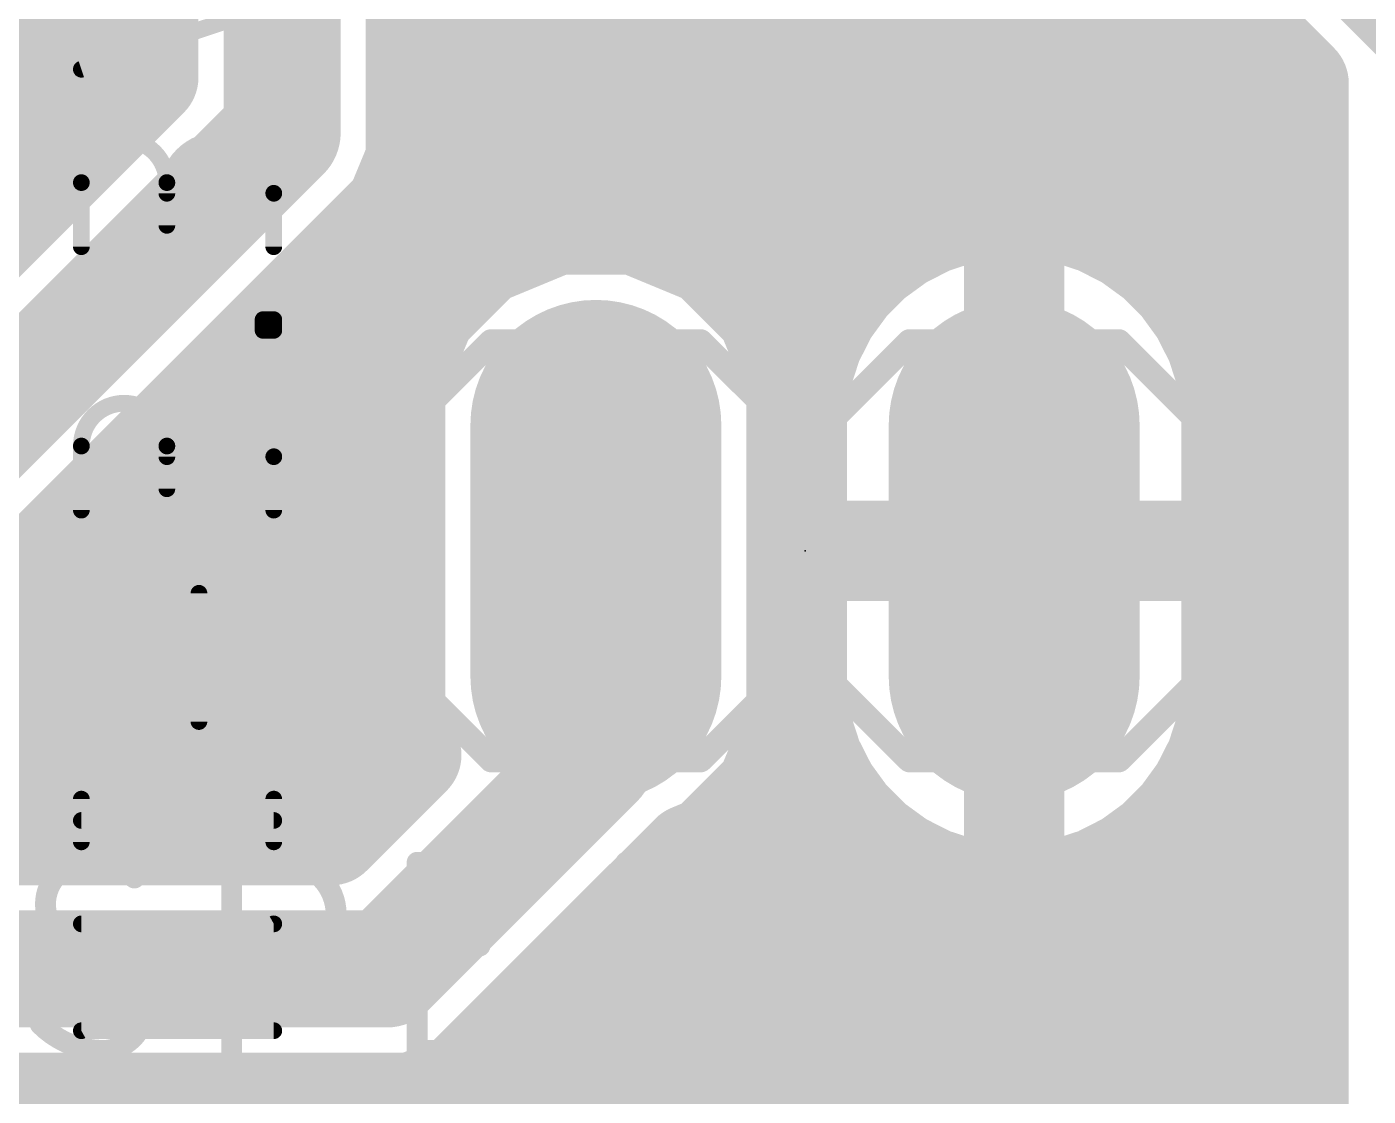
# Model space of a CAD drawing. Extents: x 30.8 to 86, y 18.1 to 73.3.
# Drawn here: x 69.57 to 77.71, y 43.68 to 50.17 of the extents above; entities that cross this region are included whole.
import ezdxf

# ---------------------------------------------------------------- set-up
doc = ezdxf.new("R2010")
doc.units = 0
for name, color, linetype in [('16', 132, 'CONTINUOUS'), ('17', 110, 'CONTINUOUS'), ('20', 31, 'CONTINUOUS'), ('21', 253, 'CONTINUOUS'), ('23', 53, 'CONTINUOUS'), ('25', 253, 'CONTINUOUS'), ('27', 253, 'CONTINUOUS'), ('51', 253, 'CONTINUOUS')]:
    doc.layers.add(name, color=color, linetype=linetype)

# ---------------------------------------------------------------- blocks, each defined once
blk = doc.blocks.new('RECT')
blk.add_solid([(-0.5, -0.5), (0.5, -0.5), (-0.5, 0.5), (0.5, 0.5)])
blk = doc.blocks.new('LONGP100')
at = {"const_width": 1}
blk.add_lwpolyline([(-0.5, 0), (0.5, 0)], dxfattribs=at)
at = {"const_width": 0.5}
for points in [[(-0.5, 0.25, 1), (-0.5, -0.25)], [(0.5, -0.25, 1), (0.5, 0.25)]]:
    blk.add_lwpolyline(points, format="xyb", dxfattribs=at)

msp = doc.modelspace()

# ---------------------------------------------------------------- linework, layer by layer
at = {"layer": '16'}
for points, const_width in [([(71.12, 49.53), (71.12, 54.61)], 0.7112), ([(70.3072, 52.9366), (70.3072, 49.8667)], 0.6096), ([(71.9328, 49.3683), (71.9328, 52.9366)], 0.6096), ([(78.105, 50.165), (76.835, 51.435)], 0.7112), ([(76.4983, 50.6222), (77.2922, 49.8283)], 0.6096), ([(68.4316, 49.9872), (70.3072, 49.9872)], 0.6096), ([(71.9328, 49.9872), (77.1333, 49.9872)], 0.6096), ([(70.3072, 49.8667), (68.2433, 47.8028)], 0.6096), ([(77.2922, 49.8283), (77.2922, 43.5167)], 0.6096), ([(68.58, 46.99), (71.12, 49.53)], 0.7112), ([(68.5212, 49.3776), (69.8181, 49.3776)], 0.6096), ([(71.8091, 49.0696), (71.9328, 49.3683)], 0.6096), ([(71.9328, 49.3776), (77.2922, 49.3776)], 0.6096), ([(71.5804, 48.8409), (71.8091, 49.0696)], 0.6096), ([(75.461, 49.0728), (75.2557, 49.0403)], 0.6096), ([(75.565, 49.0728), (75.461, 49.0728)], 0.6096), ([(75.669, 49.0728), (75.565, 49.0728)], 0.6096), ([(75.565, 49.0728), (75.565, 46.99)], 0.6096), ([(75.565, 46.99), (75.565, 49.0728)], 0.6096), ([(75.8743, 49.0403), (75.669, 49.0728)], 0.6096), ([(75.058, 48.976), (74.8727, 48.8816)], 0.6096), ([(75.2557, 49.0403), (75.058, 48.976)], 0.6096), ([(76.072, 48.976), (75.8743, 49.0403)], 0.6096), ([(76.2572, 48.8816), (76.072, 48.976)], 0.6096), ([(72.7825, 48.9712), (72.3344, 48.7856)], 0.6096), ([(73.2675, 48.9712), (72.7825, 48.9712)], 0.6096), ([(73.7156, 48.7856), (73.2675, 48.9712)], 0.6096), ([(69.0404, 46.3009), (71.5804, 48.8409)], 0.6096), ([(74.8727, 48.8816), (74.7046, 48.7594)], 0.6096), ([(76.4254, 48.7594), (76.2572, 48.8816)], 0.6096), ([(71.5075, 48.768), (72.3168, 48.768)], 0.6096), ([(72.3344, 48.7856), (71.9914, 48.4426)], 0.6096), ([(74.0586, 48.4426), (73.7156, 48.7856)], 0.6096), ([(73.7332, 48.768), (74.7163, 48.768)], 0.6096), ([(74.7046, 48.7594), (74.5576, 48.6124)], 0.6096), ([(75.565, 48.768), (75.565, 48.768)], 0.6096), ([(76.4137, 48.768), (77.2922, 48.768)], 0.6096), ([(76.5724, 48.6124), (76.4254, 48.7594)], 0.6096), ([(74.5576, 48.6124), (74.4353, 48.4443)], 0.6096), ([(76.6946, 48.4443), (76.5724, 48.6124)], 0.6096), ([(71.9914, 48.4426), (71.8058, 47.9945)], 0.6096), ([(74.2442, 47.9945), (74.0586, 48.4426)], 0.6096), ([(74.4353, 48.4443), (74.341, 48.259)], 0.6096), ([(76.789, 48.259), (76.6946, 48.4443)], 0.6096), ([(74.341, 48.259), (74.2767, 48.0613)], 0.6096), ([(76.8533, 48.0613), (76.789, 48.259)], 0.6096), ([(70.8979, 48.1584), (71.8737, 48.1584)], 0.6096), ([(74.1763, 48.1584), (74.3083, 48.1584)], 0.6096), ([(75.565, 48.1584), (75.565, 48.1584)], 0.6096), ([(76.8217, 48.1584), (77.2922, 48.1584)], 0.6096), ([(71.8058, 47.9945), (71.8058, 45.9855)], 0.6096), ([(74.2767, 48.0613), (74.2442, 47.8559)], 0.6096), ([(74.2442, 45.9855), (74.2442, 47.9945)], 0.6096), ([(76.8858, 47.8559), (76.8533, 48.0613)], 0.6096), ([(74.2442, 47.8559), (74.2442, 46.99)], 0.6096), ([(76.8858, 46.99), (76.8858, 47.8559)], 0.6096), ([(70.2883, 47.5488), (71.8058, 47.5488)], 0.6096), ([(74.2442, 47.5488), (74.2442, 47.5488)], 0.6096), ([(75.565, 47.5488), (75.565, 47.5488)], 0.6096), ([(76.8858, 47.5488), (77.2922, 47.5488)], 0.6096), ([(73.025, 46.99), (73.025, 45.72)], 0.7112), ([(69.6787, 46.9392), (71.8058, 46.9392)], 0.6096), ([(74.2442, 46.99), (75.565, 46.99)], 0.6096), ([(75.565, 46.99), (74.2442, 46.99)], 0.6096), ([(74.2442, 46.99), (74.2442, 46.124)], 0.6096), ([(74.2442, 46.9392), (74.2442, 46.9392)], 0.6096), ([(75.565, 44.9072), (75.565, 46.99)], 0.6096), ([(75.565, 46.99), (75.565, 46.99)], 0.6096), ([(75.565, 46.99), (75.565, 44.9072)], 0.6096), ([(76.8858, 46.99), (75.565, 46.99)], 0.6096), ([(75.565, 46.99), (75.565, 46.99)], 0.6096), ([(75.565, 46.99), (76.8858, 46.99)], 0.6096), ([(75.565, 46.99), (75.565, 46.99)], 0.6096), ([(75.565, 46.99), (75.565, 46.99)], 0.6096), ([(75.565, 46.9392), (75.565, 46.9392)], 0.6096), ([(76.8858, 46.124), (76.8858, 46.99)], 0.6096), ([(76.8858, 46.9392), (77.2922, 46.9392)], 0.6096), ([(69.0691, 46.3296), (71.8058, 46.3296)], 0.6096), ([(74.2442, 46.3296), (74.2442, 46.3296)], 0.6096), ([(75.565, 46.3296), (75.565, 46.3296)], 0.6096), ([(76.8858, 46.3296), (77.2922, 46.3296)], 0.6096), ([(74.2442, 46.124), (74.2767, 45.9187)], 0.6096), ([(76.8533, 45.9187), (76.8858, 46.124)], 0.6096), ([(71.8058, 45.9855), (71.904, 45.7485)], 0.6096), ([(74.0586, 45.5374), (74.2442, 45.9855)], 0.6096), ([(74.2767, 45.9187), (74.341, 45.721)], 0.6096), ([(76.789, 45.721), (76.8533, 45.9187)], 0.6096), ([(65.532, 45.72), (71.8755, 45.72)], 0.6096), ([(71.904, 45.7485), (71.4183, 45.2628)], 0.6096), ([(73.025, 45.72), (71.755, 44.45)], 0.7112), ([(74.1342, 45.72), (74.3415, 45.72)], 0.6096), ([(74.341, 45.721), (74.4353, 45.5357)], 0.6096), ([(75.565, 45.72), (75.565, 45.72)], 0.6096), ([(76.6946, 45.5357), (76.789, 45.721)], 0.6096), ([(76.7885, 45.72), (77.2922, 45.72)], 0.6096), ([(73.7156, 45.1944), (74.0586, 45.5374)], 0.6096), ([(74.4353, 45.5357), (74.5576, 45.3676)], 0.6096), ([(76.5724, 45.3676), (76.6946, 45.5357)], 0.6096), ([(74.5576, 45.3676), (74.7046, 45.2206)], 0.6096), ([(76.4254, 45.2206), (76.5724, 45.3676)], 0.6096), ([(71.4183, 45.2628), (68.2101, 45.2628)], 0.6096), ([(72.4441, 43.9896), (73.6017, 45.1472)], 0.6096), ([(73.6017, 45.1472), (73.7156, 45.1944)], 0.6096), ([(74.7046, 45.2206), (74.8727, 45.0984)], 0.6096), ([(76.2572, 45.0984), (76.4254, 45.2206)], 0.6096), ([(73.5649, 45.1104), (74.8562, 45.1104)], 0.6096), ([(74.8727, 45.0984), (75.058, 45.004)], 0.6096), ([(75.565, 45.1104), (75.565, 45.1104)], 0.6096), ([(76.072, 45.004), (76.2572, 45.0984)], 0.6096), ([(76.2738, 45.1104), (77.2922, 45.1104)], 0.6096), ([(75.058, 45.004), (75.2557, 44.9397)], 0.6096), ([(75.8743, 44.9397), (76.072, 45.004)], 0.6096), ([(75.2557, 44.9397), (75.461, 44.9072)], 0.6096), ([(75.461, 44.9072), (75.565, 44.9072)], 0.6096), ([(75.565, 44.9072), (75.669, 44.9072)], 0.6096), ([(75.669, 44.9072), (75.8743, 44.9397)], 0.6096), ([(71.755, 44.45), (67.31, 44.45)], 0.7112), ([(72.9553, 44.5008), (77.2922, 44.5008)], 0.6096), ([(72.2154, 43.7609), (72.4441, 43.9896)], 0.6096), ([(72.3457, 43.8912), (77.2922, 43.8912)], 0.6096), ([(71.9167, 43.6372), (72.2154, 43.7609)], 0.6096), ([(68.2101, 43.6372), (71.9167, 43.6372)], 0.6096), ([(77.2922, 43.5167), (76.4983, 42.7228)], 0.6096)]:
    msp.add_lwpolyline(points, dxfattribs=dict(at, const_width=const_width))
for points, const_width in [([(70.3072, 49.8348, 1), (70.3072, 50.1396)], 0.3048), ([(71.9328, 50.1396, 1), (71.9328, 49.8348)], 0.3048), ([(77.1333, 49.8348, 1), (77.1333, 50.1396)], 0.3048), ([(70.415, 49.7589, 1), (70.1994, 49.9744)], 0.3048), ([(77.4446, 49.8283, 1), (77.1398, 49.8283)], 0.3048), ([(70.1548, 49.8667, 1), (70.4596, 49.8667)], 0.3048), ([(77.1844, 49.7206, 1), (77.4, 49.9361)], 0.3048), ([(71.2457, 49.4043, 1), (70.9943, 49.6557)], 0.3556), ([(70.9422, 49.53, 1), (71.2978, 49.53)], 0.3556), ([(69.8181, 49.2252, 1), (69.8181, 49.53)], 0.3048), ([(71.9328, 49.53, 1), (71.9328, 49.2252)], 0.3048), ([(72.0736, 49.31, 1), (71.792, 49.4266)], 0.3048), ([(77.2922, 49.2252, 1), (77.2922, 49.53)], 0.3048), ([(71.7804, 49.3683, 1), (72.0852, 49.3683)], 0.3048), ([(71.9168, 48.9618, 1), (71.7013, 49.1773)], 0.3048), ([(75.461, 49.2252, 1), (75.461, 48.9204)], 0.3048), ([(75.565, 49.2252, 1), (75.565, 48.9204)], 0.3048), ([(75.7174, 49.0728, 1), (75.4126, 49.0728)], 0.3048), ([(75.7174, 49.0728, 1), (75.4126, 49.0728)], 0.3048), ([(75.4849, 48.9223, 1), (75.4372, 49.2233)], 0.3048), ([(75.6928, 49.2233, 1), (75.6451, 48.9223)], 0.3048), ([(75.565, 48.9204, 1), (75.565, 49.2252)], 0.3048), ([(75.669, 48.9204, 1), (75.669, 49.2252)], 0.3048), ([(71.6683, 49.1279, 1), (71.9499, 49.0113)], 0.3048), ([(75.1272, 48.8402, 1), (74.9888, 49.1118)], 0.3048), ([(75.2319, 49.1908, 1), (75.2795, 48.8898)], 0.3048), ([(75.3028, 48.8953, 1), (75.2086, 49.1852)], 0.3048), ([(75.9214, 49.1852, 1), (75.8272, 48.8953)], 0.3048), ([(75.8504, 48.8898, 1), (75.8981, 49.1908)], 0.3048), ([(76.1412, 49.1118, 1), (76.0028, 48.8402)], 0.3048), ([(72.7825, 49.1236, 1), (72.7825, 48.8188)], 0.3048), ([(72.8408, 48.8304, 1), (72.7242, 49.112)], 0.3048), ([(73.3258, 49.112, 1), (73.2092, 48.8304)], 0.3048), ([(73.2675, 48.8188, 1), (73.2675, 49.1236)], 0.3048), ([(75.0109, 49.121, 1), (75.1051, 48.8311)], 0.3048), ([(76.0249, 48.8311, 1), (76.1191, 49.121)], 0.3048), ([(71.6882, 48.7332, 1), (71.4726, 48.9487)], 0.3048), ([(74.8036, 49.0174, 1), (74.9419, 48.7459)], 0.3048), ([(74.9623, 48.7584, 1), (74.7832, 49.0049)], 0.3048), ([(76.3468, 49.0049, 1), (76.1677, 48.7584)], 0.3048), ([(76.1881, 48.7459, 1), (76.3264, 49.0174)], 0.3048), ([(71.5075, 48.9204, 1), (71.5075, 48.6156)], 0.3048), ([(71.4726, 48.9487, 1), (71.6882, 48.7332)], 0.3048), ([(72.2761, 48.9264, 1), (72.3927, 48.6448)], 0.3048), ([(72.4421, 48.6778, 1), (72.2266, 48.8933)], 0.3048), ([(72.3168, 48.6156, 1), (72.3168, 48.9204)], 0.3048), ([(73.8234, 48.8933, 1), (73.6079, 48.6778)], 0.3048), ([(73.7332, 48.9204, 1), (73.7332, 48.6156)], 0.3048), ([(73.6573, 48.6448, 1), (73.7739, 48.9264)], 0.3048), ([(74.615, 48.8827, 1), (74.7941, 48.6362)], 0.3048), ([(74.8123, 48.6517, 1), (74.5968, 48.8672)], 0.3048), ([(74.7163, 48.6156, 1), (74.7163, 48.9204)], 0.3048), ([(75.565, 48.9204, 1), (75.565, 48.6156)], 0.3048), ([(75.565, 48.6156, 1), (75.565, 48.9204)], 0.3048), ([(76.4137, 48.9204, 1), (76.4137, 48.6156)], 0.3048), ([(76.5332, 48.8672, 1), (76.3177, 48.6517)], 0.3048), ([(76.3359, 48.6362, 1), (76.515, 48.8827)], 0.3048), ([(77.2922, 48.6156, 1), (77.2922, 48.9204)], 0.3048), ([(74.4498, 48.7202, 1), (74.6653, 48.5047)], 0.3048), ([(74.6808, 48.5229, 1), (74.4343, 48.702)], 0.3048), ([(76.6957, 48.702, 1), (76.4492, 48.5229)], 0.3048), ([(76.4647, 48.5047, 1), (76.6802, 48.7202)], 0.3048), ([(72.1322, 48.3843, 1), (71.8506, 48.5009)], 0.3048), ([(74.1994, 48.5009, 1), (73.9178, 48.3843)], 0.3048), ([(74.5711, 48.3751, 1), (74.2996, 48.5134)], 0.3048), ([(76.8304, 48.5134, 1), (76.5589, 48.3751)], 0.3048), ([(71.8836, 48.5504, 1), (72.0992, 48.3349)], 0.3048), ([(73.9508, 48.3349, 1), (74.1663, 48.5504)], 0.3048), ([(74.3121, 48.5338, 1), (74.5586, 48.3547)], 0.3048), ([(76.5714, 48.3547, 1), (76.8179, 48.5338)], 0.3048), ([(74.4859, 48.2119, 1), (74.196, 48.3061)], 0.3048), ([(76.934, 48.3061, 1), (76.6441, 48.2119)], 0.3048), ([(70.8979, 48.3108, 1), (70.8979, 48.006)], 0.3048), ([(71.8737, 48.006, 1), (71.8737, 48.3108)], 0.3048), ([(74.1763, 48.3108, 1), (74.1763, 48.006)], 0.3048), ([(74.2052, 48.3282, 1), (74.4768, 48.1898)], 0.3048), ([(74.3083, 48.006, 1), (74.3083, 48.3108)], 0.3048), ([(75.565, 48.3108, 1), (75.565, 48.006)], 0.3048), ([(75.565, 48.006, 1), (75.565, 48.3108)], 0.3048), ([(76.6532, 48.1898, 1), (76.9248, 48.3282)], 0.3048), ([(76.8217, 48.3108, 1), (76.8217, 48.006)], 0.3048), ([(77.2922, 48.006, 1), (77.2922, 48.3108)], 0.3048), ([(71.9582, 47.9945, 1), (71.6534, 47.9945)], 0.3048), ([(74.3966, 47.9945, 1), (74.0918, 47.9945)], 0.3048), ([(74.4272, 48.0374, 1), (74.1262, 48.0851)], 0.3048), ([(77.0038, 48.0851, 1), (76.7028, 48.0374)], 0.3048), ([(74.1318, 48.1084, 1), (74.4217, 48.0142)], 0.3048), ([(76.7083, 48.0142, 1), (76.9982, 48.1084)], 0.3048), ([(71.665, 48.0528, 1), (71.9466, 47.9362)], 0.3048), ([(74.3966, 47.8559, 1), (74.0918, 47.8559)], 0.3048), ([(74.1034, 47.9362, 1), (74.385, 48.0528)], 0.3048), ([(77.0382, 47.8559, 1), (76.7334, 47.8559)], 0.3048), ([(74.0937, 47.8798, 1), (74.3947, 47.8321)], 0.3048), ([(76.7353, 47.8321, 1), (77.0363, 47.8798)], 0.3048), ([(70.2883, 47.7012, 1), (70.2883, 47.3964)], 0.3048), ([(71.8058, 47.3964, 1), (71.8058, 47.7012)], 0.3048), ([(74.2442, 47.7012, 1), (74.2442, 47.3964)], 0.3048), ([(74.2442, 47.3964, 1), (74.2442, 47.7012)], 0.3048), ([(75.565, 47.7012, 1), (75.565, 47.3964)], 0.3048), ([(75.565, 47.3964, 1), (75.565, 47.7012)], 0.3048), ([(76.8858, 47.7012, 1), (76.8858, 47.3964)], 0.3048), ([(77.2922, 47.3964, 1), (77.2922, 47.7012)], 0.3048), ([(73.2028, 46.99, 1), (72.8472, 46.99)], 0.3556), ([(69.6787, 47.0916, 1), (69.6787, 46.7868)], 0.3048), ([(71.8058, 46.7868, 1), (71.8058, 47.0916)], 0.3048), ([(74.2442, 47.1424, 1), (74.2442, 46.8376)], 0.3048), ([(74.2442, 47.1424, 1), (74.2442, 46.8376)], 0.3048), ([(74.3966, 46.99, 1), (74.0918, 46.99)], 0.3048), ([(74.2442, 47.0916, 1), (74.2442, 46.7868)], 0.3048), ([(74.2442, 46.7868, 1), (74.2442, 47.0916)], 0.3048), ([(75.7174, 46.99, 1), (75.4126, 46.99)], 0.3048), ([(75.565, 47.1424, 1), (75.565, 46.8376)], 0.3048), ([(75.7174, 46.99, 1), (75.4126, 46.99)], 0.3048), ([(75.565, 47.1424, 1), (75.565, 46.8376)], 0.3048), ([(75.7174, 46.99, 1), (75.4126, 46.99)], 0.3048), ([(75.565, 47.1424, 1), (75.565, 46.8376)], 0.3048), ([(75.565, 47.1424, 1), (75.565, 46.8376)], 0.3048), ([(75.7174, 46.99, 1), (75.4126, 46.99)], 0.3048), ([(75.565, 47.0916, 1), (75.565, 46.7868)], 0.3048), ([(75.565, 46.8376, 1), (75.565, 47.1424)], 0.3048), ([(75.565, 46.8376, 1), (75.565, 47.1424)], 0.3048), ([(75.565, 46.8376, 1), (75.565, 47.1424)], 0.3048), ([(75.565, 46.8376, 1), (75.565, 47.1424)], 0.3048), ([(75.565, 46.7868, 1), (75.565, 47.0916)], 0.3048), ([(77.0382, 46.99, 1), (76.7334, 46.99)], 0.3048), ([(76.8858, 47.0916, 1), (76.8858, 46.7868)], 0.3048), ([(76.8858, 46.8376, 1), (76.8858, 47.1424)], 0.3048), ([(76.8858, 46.8376, 1), (76.8858, 47.1424)], 0.3048), ([(77.2922, 46.7868, 1), (77.2922, 47.0916)], 0.3048), ([(74.0918, 46.99, 1), (74.3966, 46.99)], 0.3048), ([(75.4126, 46.99, 1), (75.7174, 46.99)], 0.3048), ([(75.4126, 46.99, 1), (75.7174, 46.99)], 0.3048), ([(75.4126, 46.99, 1), (75.7174, 46.99)], 0.3048), ([(75.4126, 46.99, 1), (75.7174, 46.99)], 0.3048), ([(76.7334, 46.99, 1), (77.0382, 46.99)], 0.3048), ([(71.8058, 46.1772, 1), (71.8058, 46.482)], 0.3048), ([(74.2442, 46.482, 1), (74.2442, 46.1772)], 0.3048), ([(74.2442, 46.1772, 1), (74.2442, 46.482)], 0.3048), ([(75.565, 46.482, 1), (75.565, 46.1772)], 0.3048), ([(75.565, 46.1772, 1), (75.565, 46.482)], 0.3048), ([(76.8858, 46.482, 1), (76.8858, 46.1772)], 0.3048), ([(77.2922, 46.1772, 1), (77.2922, 46.482)], 0.3048), ([(74.3947, 46.1479, 1), (74.0937, 46.1002)], 0.3048), ([(77.0363, 46.1002, 1), (76.7353, 46.1479)], 0.3048), ([(71.9466, 46.0438, 1), (71.665, 45.9272)], 0.3048), ([(74.0918, 46.124, 1), (74.3966, 46.124)], 0.3048), ([(74.385, 45.9272, 1), (74.1034, 46.0438)], 0.3048), ([(76.7334, 46.124, 1), (77.0382, 46.124)], 0.3048), ([(74.4217, 45.9658, 1), (74.1318, 45.8716)], 0.3048), ([(76.9982, 45.8716, 1), (76.7083, 45.9658)], 0.3048), ([(71.6534, 45.9855, 1), (71.9582, 45.9855)], 0.3048), ([(74.0918, 45.9855, 1), (74.3966, 45.9855)], 0.3048), ([(72.0117, 45.6407, 1), (71.7962, 45.8562)], 0.3048), ([(71.8755, 45.5676, 1), (71.8755, 45.8724)], 0.3048), ([(73.1507, 45.5943, 1), (72.8993, 45.8457)], 0.3556), ([(74.1342, 45.8724, 1), (74.1342, 45.5676)], 0.3048), ([(74.1262, 45.8949, 1), (74.4272, 45.9425)], 0.3048), ([(74.4768, 45.7902, 1), (74.2052, 45.6518)], 0.3048), ([(74.3415, 45.5676, 1), (74.3415, 45.8724)], 0.3048), ([(75.565, 45.8724, 1), (75.565, 45.5676)], 0.3048), ([(75.565, 45.5676, 1), (75.565, 45.8724)], 0.3048), ([(76.7885, 45.8724, 1), (76.7885, 45.5676)], 0.3048), ([(76.9248, 45.6518, 1), (76.6532, 45.7902)], 0.3048), ([(76.7028, 45.9425, 1), (77.0038, 45.8949)], 0.3048), ([(77.2922, 45.5676, 1), (77.2922, 45.8724)], 0.3048), ([(71.7632, 45.6901, 1), (72.0448, 45.8068)], 0.3048), ([(72.8472, 45.72, 1), (73.2028, 45.72)], 0.3556), ([(74.196, 45.6739, 1), (74.4859, 45.7681)], 0.3048), ([(76.6441, 45.7681, 1), (76.934, 45.6739)], 0.3048), ([(74.1663, 45.4296, 1), (73.9508, 45.6451)], 0.3048), ([(74.5586, 45.6253, 1), (74.3121, 45.4462)], 0.3048), ([(76.8179, 45.4462, 1), (76.5714, 45.6253)], 0.3048), ([(73.9178, 45.5957, 1), (74.1994, 45.4791)], 0.3048), ([(74.2996, 45.4666, 1), (74.5711, 45.6049)], 0.3048), ([(76.5589, 45.6049, 1), (76.8304, 45.4666)], 0.3048), ([(74.6653, 45.4753, 1), (74.4498, 45.2598)], 0.3048), ([(76.6802, 45.2598, 1), (76.4647, 45.4753)], 0.3048), ([(71.4183, 45.1104, 1), (71.4183, 45.4152)], 0.3048), ([(74.4343, 45.278, 1), (74.6808, 45.4571)], 0.3048), ([(76.4492, 45.4571, 1), (76.6957, 45.278)], 0.3048), ([(71.3106, 45.3706, 1), (71.5261, 45.155)], 0.3048), ([(73.7095, 45.0395, 1), (73.4939, 45.255)], 0.3048), ([(73.6079, 45.3022, 1), (73.8234, 45.0866)], 0.3048), ([(73.7739, 45.0536, 1), (73.6573, 45.3352)], 0.3048), ([(74.7941, 45.3438, 1), (74.615, 45.0973)], 0.3048), ([(74.5968, 45.1128, 1), (74.8123, 45.3283)], 0.3048), ([(76.3177, 45.3283, 1), (76.5332, 45.1128)], 0.3048), ([(76.515, 45.0973, 1), (76.3359, 45.3438)], 0.3048), ([(73.5649, 45.2628, 1), (73.5649, 44.958)], 0.3048), ([(73.5434, 45.288, 1), (73.66, 45.0064)], 0.3048), ([(74.9419, 45.2341, 1), (74.8036, 44.9626)], 0.3048), ([(74.7832, 44.9751, 1), (74.9623, 45.2216)], 0.3048), ([(74.8562, 44.958, 1), (74.8562, 45.2628)], 0.3048), ([(75.565, 45.2628, 1), (75.565, 44.958)], 0.3048), ([(75.565, 44.958, 1), (75.565, 45.2628)], 0.3048), ([(76.1677, 45.2216, 1), (76.3468, 44.9751)], 0.3048), ([(76.2738, 45.2628, 1), (76.2738, 44.958)], 0.3048), ([(76.3264, 44.9626, 1), (76.1881, 45.2341)], 0.3048), ([(77.2922, 44.958, 1), (77.2922, 45.2628)], 0.3048), ([(75.1051, 45.1489, 1), (75.0109, 44.859)], 0.3048), ([(74.9888, 44.8682, 1), (75.1272, 45.1398)], 0.3048), ([(76.0028, 45.1398, 1), (76.1412, 44.8682)], 0.3048), ([(76.1191, 44.859, 1), (76.0249, 45.1489)], 0.3048), ([(75.2795, 45.0902, 1), (75.2319, 44.7892)], 0.3048), ([(75.2086, 44.7948, 1), (75.3028, 45.0847)], 0.3048), ([(75.4611, 45.0596, 1), (75.461, 44.7548)], 0.3048), ([(75.565, 45.0596, 1), (75.565, 44.7548)], 0.3048), ([(75.4372, 44.7567, 1), (75.4849, 45.0577)], 0.3048), ([(75.6451, 45.0577, 1), (75.6928, 44.7567)], 0.3048), ([(75.565, 44.7548, 1), (75.565, 45.0596)], 0.3048), ([(75.669, 44.7548, 1), (75.669, 45.0596)], 0.3048), ([(75.8272, 45.0847, 1), (75.9214, 44.7948)], 0.3048), ([(75.8981, 44.7892, 1), (75.8504, 45.0902)], 0.3048), ([(75.4126, 44.9072, 1), (75.7174, 44.9072)], 0.3048), ([(75.4126, 44.9072, 1), (75.7174, 44.9072)], 0.3048), ([(71.755, 44.2722, 1), (71.755, 44.6278)], 0.3556), ([(72.9553, 44.6532, 1), (72.9553, 44.3484)], 0.3048), ([(77.2922, 44.3484, 1), (77.2922, 44.6532)], 0.3048), ([(71.6293, 44.5757, 1), (71.8807, 44.3243)], 0.3556), ([(72.3363, 44.0973, 1), (72.5518, 43.8818)], 0.3048), ([(72.5518, 43.8818, 1), (72.3363, 44.0973)], 0.3048), ([(72.3457, 44.0436, 1), (72.3457, 43.7388)], 0.3048), ([(77.2922, 43.7388, 1), (77.2922, 44.0436)], 0.3048), ([(72.2737, 43.6201, 1), (72.1571, 43.9017)], 0.3048), ([(72.1076, 43.8687, 1), (72.3232, 43.6532)], 0.3048), ([(71.8584, 43.778, 1), (71.975, 43.4964)], 0.3048), ([(71.9167, 43.4848, 1), (71.9167, 43.7896)], 0.3048), ([(77.4, 43.4089, 1), (77.1844, 43.6244)], 0.3048)]:
    msp.add_lwpolyline(points, format="xyb", dxfattribs=dict(at, const_width=const_width))
at = {"layer": '20', "const_width": 0.1524}
msp.add_lwpolyline([(58.42, 18.2245, 1), (58.42, 73.2155, 1), (58.42, 18.2245)], format="xyb", dxfattribs=at)
at = {"layer": '21', "const_width": 0.1524}
for points in [[(71.755, 47.625), (72.39, 48.26)], [(72.39, 48.26), (73.66, 48.26)], [(73.66, 48.26), (74.295, 47.625)], [(74.295, 47.625), (74.93, 48.26)], [(74.93, 48.26), (76.2, 48.26)], [(76.835, 47.625), (76.2, 48.26)], [(71.755, 46.355), (71.755, 47.625)], [(74.295, 46.355), (74.295, 47.625)], [(76.835, 46.355), (76.835, 47.625)], [(72.39, 45.72), (71.755, 46.355)], [(74.295, 46.355), (73.66, 45.72)], [(74.93, 45.72), (74.295, 46.355)], [(76.2, 45.72), (76.835, 46.355)], [(73.66, 45.72), (72.39, 45.72)], [(76.2, 45.72), (74.93, 45.72)]]:
    msp.add_lwpolyline(points, dxfattribs=at)
at = {"layer": '21', "const_width": 0.0762}
for points in [[(72.39, 48.2981, 1), (72.39, 48.2219)], [(72.4169, 48.2331, 1), (72.3631, 48.2869)], [(73.6869, 48.2869, 1), (73.6331, 48.2331)], [(73.66, 48.2219, 1), (73.66, 48.2981)], [(74.93, 48.2981, 1), (74.93, 48.2219)], [(74.9569, 48.2331, 1), (74.9031, 48.2869)], [(76.2269, 48.2869, 1), (76.1731, 48.2331)], [(76.2, 48.2219, 1), (76.2, 48.2981)], [(71.7931, 47.625, 1), (71.7169, 47.625)], [(71.7281, 47.6519, 1), (71.7819, 47.5981)], [(74.3331, 47.625, 1), (74.2569, 47.625)], [(74.2681, 47.6519, 1), (74.3219, 47.5981)], [(74.2681, 47.5981, 1), (74.3219, 47.6519)], [(76.8731, 47.625, 1), (76.7969, 47.625)], [(76.8081, 47.5981, 1), (76.8619, 47.6519)], [(71.7819, 46.3819, 1), (71.7281, 46.3281)], [(74.3219, 46.3819, 1), (74.2681, 46.3281)], [(74.3219, 46.3281, 1), (74.2681, 46.3819)], [(76.8619, 46.3281, 1), (76.8081, 46.3819)], [(71.7169, 46.355, 1), (71.7931, 46.355)], [(74.2569, 46.355, 1), (74.3331, 46.355)], [(76.7969, 46.355, 1), (76.8731, 46.355)], [(72.39, 45.7581, 1), (72.39, 45.6819)], [(72.3631, 45.6931, 1), (72.4169, 45.7469)], [(73.6331, 45.7469, 1), (73.6869, 45.6931)], [(73.66, 45.6819, 1), (73.66, 45.7581)], [(74.93, 45.7581, 1), (74.93, 45.6819)], [(74.9031, 45.6931, 1), (74.9569, 45.7469)], [(76.1731, 45.7469, 1), (76.2269, 45.6931)], [(76.2, 45.6819, 1), (76.2, 45.7581)]]:
    msp.add_lwpolyline(points, format="xyb", dxfattribs=at)
at = {"layer": '23'}
msp.add_point((74.295, 46.99), dxfattribs=at)
at = {"layer": '25'}
for points, const_width in [([(69.937, 45.0977, 0.4142), (69.683, 44.8437)], 0.127), ([(69.937, 45.1295, 1), (69.937, 45.066)], 0.0635), ([(70.2227, 45.0025, 0.1623), (69.937, 45.0977)], 0.127), ([(69.937, 45.066, 1), (69.937, 45.1295)], 0.0635), ([(70.845, 45.0977, 1), (70.7815, 45.0977)], 0.0635), ([(70.8133, 45.1295, 1), (70.8133, 45.066)], 0.0635), ([(71.1308, 45.1295, 1), (71.1308, 45.066)], 0.0635), ([(71.1308, 44.4627, 1), (71.1308, 45.0977)], 0.127), ([(71.1308, 45.066, 1), (71.1308, 45.1295)], 0.0635), ([(71.9715, 45.0977, 1), (71.908, 45.0977)], 0.0635), ([(71.9398, 45.1295, 1), (71.9398, 45.066)], 0.0635), ([(72.4478, 45.066, 1), (72.4478, 45.1295)], 0.0635), ([(73.2373, 45.1077, 1), (73.1771, 45.0877)], 0.0635), ([(73.2373, 45.0877, 1), (73.1771, 45.1077)], 0.0635), ([(74.1216, 45.0977, 1), (74.0581, 45.0977)], 0.0635), ([(74.7484, 45.0763, 1), (74.7014, 45.1191)], 0.0635), ([(75.2164, 45.1295, 1), (75.2164, 45.066)], 0.0635), ([(75.2481, 45.0977, 1), (75.1846, 45.0977)], 0.0635), ([(75.7244, 45.066, 1), (75.7244, 45.1295)], 0.0635), ([(76.2445, 45.0977, 1), (76.1809, 45.0977)], 0.0635), ([(76.2127, 45.1295, 1), (76.2127, 45.066)], 0.0635), ([(76.5302, 45.1295, 1), (76.5302, 45.066)], 0.0635), ([(76.5302, 44.4627, 1), (76.5302, 45.0977)], 0.127), ([(76.5302, 45.066, 1), (76.5302, 45.1295)], 0.0635), ([(70.2037, 44.9771, 1), (70.2418, 45.0278)], 0.0635), ([(69.683, 44.8437, 0.2656), (69.81, 44.6215)], 0.127), ([(69.7147, 44.8437, 1), (69.6512, 44.8437)], 0.0635), ([(69.6512, 44.8437, 1), (69.7147, 44.8437)], 0.0635), ([(74.3717, 44.6684, 1), (74.316, 44.638)], 0.0635), ([(69.8252, 44.6493, 1), (69.7948, 44.5936)], 0.0635), ([(69.7939, 44.5941, 1), (69.8261, 44.6488)], 0.0635), ([(71.9398, 44.6215, 1), (71.9398, 44.5579)], 0.0635), ([(72.3208, 44.5579, 1), (72.3208, 44.6215)], 0.0635), ([(75.2164, 44.6215, 1), (75.2164, 44.5579)], 0.0635), ([(75.5974, 44.5579, 1), (75.5974, 44.6215)], 0.0635), ([(70.2862, 44.2087, 0.2656), (70.1592, 44.431)], 0.127), ([(70.1753, 44.4583, 1), (70.1431, 44.4036)], 0.0635), ([(70.144, 44.4031, 1), (70.1744, 44.4588)], 0.0635), ([(70.8133, 44.4945, 1), (70.8133, 44.431)], 0.0635), ([(71.1308, 44.4945, 1), (71.1308, 44.431)], 0.0635), ([(71.1308, 44.431, 1), (71.1308, 44.4945)], 0.0635), ([(76.2127, 44.4945, 1), (76.2127, 44.431)], 0.0635), ([(76.5302, 44.4945, 1), (76.5302, 44.431)], 0.0635), ([(76.5302, 44.431, 1), (76.5302, 44.4945)], 0.0635), ([(76.6221, 44.4769, 1), (76.5653, 44.4485)], 0.0635), ([(74.0664, 44.4206, 1), (74.1134, 44.3778)], 0.0635), ([(70.0322, 43.9547, 0.4142), (70.2862, 44.2087)], 0.127), ([(70.318, 44.2087, 1), (70.2545, 44.2087)], 0.0635), ([(70.2545, 44.2087, 1), (70.318, 44.2087)], 0.0635), ([(72.9215, 44.2722, 1), (72.9215, 44.2087)], 0.0635), ([(73.493, 44.2087, 1), (73.493, 44.2722)], 0.0635), ([(69.6512, 44.1135, 0.2), (70.0322, 43.9547)], 0.127), ([(69.6738, 44.1358, 1), (69.6287, 44.0911)], 0.0635), ([(70.0322, 43.9865, 1), (70.0322, 43.923)], 0.0635), ([(70.0322, 43.923, 1), (70.0322, 43.9865)], 0.0635), ([(70.7815, 43.9547, 1), (70.845, 43.9547)], 0.0635), ([(71.908, 43.9547, 1), (71.9715, 43.9547)], 0.0635), ([(71.9398, 43.9865, 1), (71.9398, 43.923)], 0.0635), ([(72.4478, 43.923, 1), (72.4478, 43.9865)], 0.0635), ([(72.7961, 43.9647, 1), (72.8563, 43.9447)], 0.0635), ([(73.5581, 43.9447, 1), (73.6183, 43.9647)], 0.0635), ([(74.0581, 43.9547, 1), (74.1216, 43.9547)], 0.0635), ([(74.697, 43.9395, 1), (74.7527, 43.9699)], 0.0635), ([(75.2164, 43.9865, 1), (75.2164, 43.923)], 0.0635), ([(75.1846, 43.9547, 1), (75.2481, 43.9547)], 0.0635), ([(75.7244, 43.923, 1), (75.7244, 43.9865)], 0.0635), ([(76.1809, 43.9547, 1), (76.2445, 43.9547)], 0.0635), ([(76.8193, 43.9405, 1), (76.8761, 43.9689)], 0.0635)]:
    msp.add_lwpolyline(points, format="xyb", dxfattribs=dict(at, const_width=const_width))
at = {"layer": '25', "const_width": 0.127}
for points in [[(70.8133, 43.9547), (70.8133, 45.0977)], [(70.8133, 45.0977), (71.1308, 45.0977)], [(71.9398, 43.9547), (71.9398, 45.0977)], [(71.9398, 45.0977), (72.4478, 45.0977)], [(72.8262, 43.9547), (73.2072, 45.0977)], [(73.2072, 45.0977), (73.5882, 43.9547)], [(74.0899, 43.9547), (74.0899, 45.0977)], [(74.7249, 45.0977), (74.0899, 44.3992)], [(75.2164, 43.9547), (75.2164, 45.0977)], [(75.2164, 45.0977), (75.7244, 45.0977)], [(76.2127, 43.9547), (76.2127, 45.0977)], [(76.2127, 45.0977), (76.5302, 45.0977)], [(74.7249, 43.9547), (74.3439, 44.6532)], [(70.1592, 44.431), (69.81, 44.6215)], [(71.9398, 44.5897), (72.3208, 44.5897)], [(75.2164, 44.5897), (75.5974, 44.5897)], [(71.1308, 44.4627), (70.8133, 44.4627)], [(76.5302, 44.4627), (76.2127, 44.4627)], [(76.8477, 43.9547), (76.5937, 44.4627)], [(73.493, 44.2405), (72.9215, 44.2405)], [(72.4478, 43.9547), (71.9398, 43.9547)], [(75.7244, 43.9547), (75.2164, 43.9547)]]:
    msp.add_lwpolyline(points, dxfattribs=at)
at = {"layer": '27', "const_width": 0.1016}
for points in [[(69.9008, 49.9152), (71.0692, 50.3047)], [(69.9008, 48.8371), (69.9008, 49.2266)], [(70.4201, 49.2266), (70.4201, 48.967)], [(71.0692, 48.8371), (71.0692, 49.1617)], [(71.0043, 48.3291), (71.0043, 48.394)], [(71.0043, 48.394), (71.0692, 48.394)], [(71.0692, 48.394), (71.0692, 48.3291)], [(71.0692, 48.3291), (71.0043, 48.3291)], [(69.9008, 47.2369), (69.9008, 47.6264)], [(70.4201, 47.6264), (70.4201, 47.3668)], [(71.0692, 47.2369), (71.0692, 47.5615)], [(70.6148, 45.9528), (70.6148, 46.7318)], [(69.9008, 45.2219), (69.9008, 45.4815)], [(71.0692, 45.2219), (71.0692, 45.4815)], [(69.9008, 45.3517), (71.0692, 45.3517)], [(69.9008, 44.0746), (71.0692, 44.7237)], [(71.0692, 44.7237), (69.9008, 44.7237)], [(71.0692, 44.0746), (69.9008, 44.0746)]]:
    msp.add_lwpolyline(points, dxfattribs=at)
at = {"layer": '27'}
for points, const_width in [([(69.8928, 49.9393, 1), (69.9088, 49.8911)], 0.0508), ([(70.4201, 49.2266, 1), (69.9008, 49.2266)], 0.1016), ([(71.0692, 49.1617, 1), (70.4201, 49.1617)], 0.1016), ([(69.9262, 49.2266, 1), (69.8754, 49.2266)], 0.0508), ([(70.4455, 49.2266, 1), (70.3947, 49.2266)], 0.0508), ([(69.8754, 49.2266, 1), (69.9262, 49.2266)], 0.0508), ([(70.3947, 49.2266, 1), (70.4455, 49.2266)], 0.0508), ([(71.0946, 49.1617, 1), (71.0438, 49.1617)], 0.0508), ([(70.3947, 49.1617, 1), (70.4455, 49.1617)], 0.0508), ([(71.0438, 49.1617, 1), (71.0946, 49.1617)], 0.0508), ([(70.3947, 48.967, 1), (70.4455, 48.967)], 0.0508), ([(69.8754, 48.8371, 1), (69.9262, 48.8371)], 0.0508), ([(71.0438, 48.8371, 1), (71.0946, 48.8371)], 0.0508), ([(71.0297, 48.394, 1), (70.9789, 48.394)], 0.0508), ([(71.0043, 48.4194, 1), (71.0043, 48.3686)], 0.0508), ([(71.0946, 48.394, 1), (71.0438, 48.394)], 0.0508), ([(71.0692, 48.3686, 1), (71.0692, 48.4194)], 0.0508), ([(71.0043, 48.3545, 1), (71.0043, 48.3037)], 0.0508), ([(70.9789, 48.3291, 1), (71.0297, 48.3291)], 0.0508), ([(71.0438, 48.3291, 1), (71.0946, 48.3291)], 0.0508), ([(71.0692, 48.3037, 1), (71.0692, 48.3545)], 0.0508), ([(70.4201, 47.6264, 1), (69.9008, 47.6264)], 0.1016), ([(71.0692, 47.5615, 1), (70.4201, 47.5615)], 0.1016), ([(69.9262, 47.6264, 1), (69.8754, 47.6264)], 0.0508), ([(69.8754, 47.6264, 1), (69.9262, 47.6264)], 0.0508), ([(70.4455, 47.6264, 1), (70.3947, 47.6264)], 0.0508), ([(70.3947, 47.6264, 1), (70.4455, 47.6264)], 0.0508), ([(70.3947, 47.5615, 1), (70.4455, 47.5615)], 0.0508), ([(71.0946, 47.5615, 1), (71.0438, 47.5615)], 0.0508), ([(71.0438, 47.5615, 1), (71.0946, 47.5615)], 0.0508), ([(70.3947, 47.3668, 1), (70.4455, 47.3668)], 0.0508), ([(69.8754, 47.2369, 1), (69.9262, 47.2369)], 0.0508), ([(71.0438, 47.2369, 1), (71.0946, 47.2369)], 0.0508), ([(70.6402, 46.7318, 1), (70.5894, 46.7318)], 0.0508), ([(70.5894, 45.9528, 1), (70.6402, 45.9528)], 0.0508), ([(69.9262, 45.4815, 1), (69.8754, 45.4815)], 0.0508), ([(71.0946, 45.4815, 1), (71.0438, 45.4815)], 0.0508), ([(69.9008, 45.3771, 1), (69.9008, 45.3263)], 0.0508), ([(71.0692, 45.3263, 1), (71.0692, 45.3771)], 0.0508), ([(69.8754, 45.2219, 1), (69.9262, 45.2219)], 0.0508), ([(71.0438, 45.2219, 1), (71.0946, 45.2219)], 0.0508), ([(69.9008, 44.7491, 1), (69.9008, 44.6983)], 0.0508), ([(71.0815, 44.7015, 1), (71.0569, 44.746)], 0.0508), ([(71.0692, 44.6983, 1), (71.0692, 44.7491)], 0.0508), ([(69.9008, 44.1, 1), (69.9008, 44.0492)], 0.0508), ([(69.8885, 44.0968, 1), (69.9131, 44.0524)], 0.0508), ([(71.0692, 44.0492, 1), (71.0692, 44.1)], 0.0508)]:
    msp.add_lwpolyline(points, format="xyb", dxfattribs=dict(at, const_width=const_width))

# ---------------------------------------------------------------- block references
at = {"layer": '17', "xscale": 1.524, "yscale": 1.524, "rotation": 270}
for p in [(73.025, 46.99), (73.025, 46.99), (75.565, 46.99), (75.565, 46.99)]:
    msp.add_blockref('LONGP100', p, dxfattribs=at)
at = {"layer": '51', "xscale": 0.508, "yscale": 0.508, "rotation": 180}
for p in [(73.025, 46.99), (75.565, 46.99)]:
    msp.add_blockref('RECT', p, dxfattribs=at)

doc.saveas('drawing.dxf')
